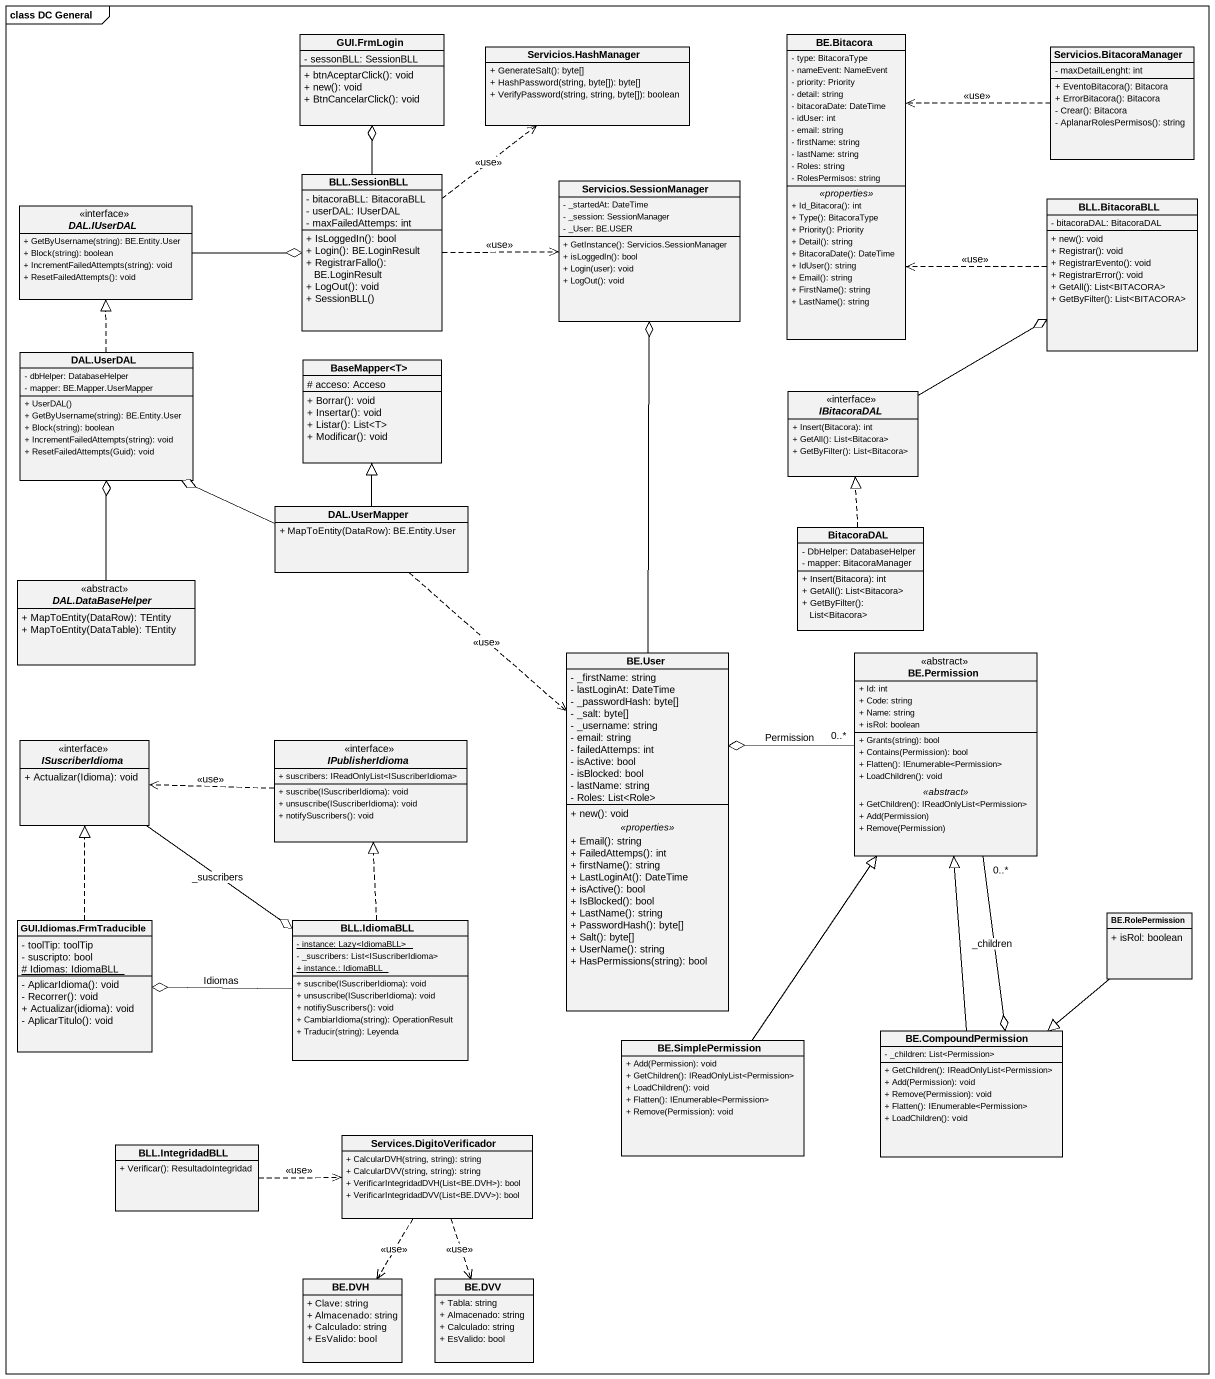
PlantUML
@startuml
mainframe class DC General
hide circle
hide empty members
skinparam classAttributeIconSize 0
class "GUI.FrmLogin" as GUI_FrmLogin {
  - sessonBLL: SessionBLL
  + btnAceptarClick(): void
  + new(): void
  + BtnCancelarClick(): void
}
class "Servicios.HashManager" as Servicios_HashManager {
  + GenerateSalt(): byte[]
  + HashPassword(string, byte[]): byte[]
  + VerifyPassword(string, string, byte[]): boolean
}
class "BE.Bitacora" as BE_Bitacora {
  - type: BitacoraType
  - nameEvent: NameEvent
  - priority: Priority
  - detail: string
  - bitacoraDate: DateTime
  - idUser: int
  - email: string
  - firstName: string
  - lastName: string
  - Roles: string
  - RolesPermisos: string
  .. <<properties>> ..
  + Id_Bitacora(): int
  + Type(): BitacoraType
  + Priority(): Priority
  + Detail(): string
  + BitacoraDate(): DateTime
  + IdUser(): string
  + Email(): string
  + FirstName(): string
  + LastName(): string
}
class "Servicios.BitacoraManager" as Servicios_BitacoraManager {
  - maxDetailLenght: int
  + EventoBitacora(): Bitacora
  + ErrorBitacora(): Bitacora
  - Crear(): Bitacora
  - AplanarRolesPermisos(): string
}
class "BLL.SessionBLL" as BLL_SessionBLL {
  - bitacoraBLL: BitacoraBLL
  - userDAL: IUserDAL
  - maxFailedAttemps: int
  + IsLoggedIn(): bool
  + Login(): BE.LoginResult
  + RegistrarFallo(): BE.LoginResult
  + LogOut(): void
  + SessionBLL()
}
class "Servicios.SessionManager" as Servicios_SessionManager {
  - _startedAt: DateTime
  - _session: SessionManager
  - _User: BE.USER
  + GetInstance(): Servicios.SessionManager
  + isLoggedIn(): bool
  + Login(user): void
  + LogOut(): void
}
interface "DAL.IUserDAL" as DAL_IUserDAL {
  + GetByUsername(string): BE.Entity.User
  + Block(string): boolean
  + IncrementFailedAttempts(string): void
  + ResetFailedAttempts(): void
}
class "BLL.BitacoraBLL" as BLL_BitacoraBLL {
  - bitacoraDAL: BitacoraDAL
  + new(): void
  + Registrar(): void
  + RegistrarEvento(): void
  + RegistrarError(): void
  + GetAll(): List<BITACORA>
  + GetByFilter(): List<BITACORA>
}
class "DAL.UserDAL" as DAL_UserDAL {
  - dbHelper: DatabaseHelper
  - mapper: BE.Mapper.UserMapper
  + UserDAL()
  + GetByUsername(string): BE.Entity.User
  + Block(string): boolean
  + IncrementFailedAttempts(string): void
  + ResetFailedAttempts(Guid): void
}
class "BaseMapper<T>" as BaseMapper_T {
  # acceso: Acceso
  + Borrar(): void
  + Insertar(): void
  + Listar(): List<T>
  + Modificar(): void
}
interface IBitacoraDAL {
  + Insert(Bitacora): int
  + GetAll(): List<Bitacora>
  + GetByFilter(): List<Bitacora>
}
class "DAL.UserMapper" as DAL_UserMapper {
  + MapToEntity(DataRow): BE.Entity.User
}
class BitacoraDAL {
  - DbHelper: DatabaseHelper
  - mapper: BitacoraManager
  + Insert(Bitacora): int
  + GetAll(): List<Bitacora>
  + GetByFilter(): List<Bitacora>
}
abstract class "DAL.DataBaseHelper" as DAL_DataBaseHelper <<abstract>> {
  + MapToEntity(DataRow): TEntity
  + MapToEntity(DataTable): TEntity
}
class "BE.User" as BE_User {
  - _firstName: string
  - lastLoginAt: DateTime
  - _passwordHash: byte[]
  - _salt: byte[]
  - _username: string
  - email: string
  - failedAttemps: int
  - isActive: bool
  - isBlocked: bool
  - lastName: string
  - Roles: List<Role>
  --
  + new(): void
  .. <<properties>> ..
  + Email(): string
  + FailedAttemps(): int
  + firstName(): string
  + LastLoginAt(): DateTime
  + isActive(): bool
  + IsBlocked(): bool
  + LastName(): string
  + PasswordHash(): byte[]
  + Salt(): byte[]
  + UserName(): string
  + HasPermissions(string): bool
}
class "BE.Permission" as BE_Permission <<abstract>> {
  + Id: int
  + Code: string
  + Name: string
  + isRol: boolean
  --
  + Grants(string): bool
  + Contains(Permission): bool
  + Flatten(): IEnumerable<Permission>
  + LoadChildren(): void
  .. <<abstract>> ..
  + GetChildren(): IReadOnlyList<Permission>
  + Add(Permission)
  + Remove(Permission)
}
interface ISuscriberIdioma {
  + Actualizar(Idioma): void
}
interface IPublisherIdioma {
  + suscribers: IReadOnlyList<ISuscriberIdioma>
  + suscribe(ISuscriberIdioma): void
  + unsuscribe(ISuscriberIdioma): void
  + notifySuscribers(): void
}
class "GUI.Idiomas.FrmTraducible" as GUI_Idiomas_FrmTraducible {
  - toolTip: toolTip
  - suscripto: bool
  {static} # Idiomas: IdiomaBLL
  - AplicarIdioma(): void
  - Recorrer(): void
  + Actualizar(idioma): void
  - AplicarTitulo(): void
}
class "BLL.IdiomaBLL" as BLL_IdiomaBLL {
  {static} - instance: Lazy<IdiomaBLL>
  - _suscribers: List<ISuscriberIdioma>
  {static} + instance.: IdiomaBLL
  + suscribe(ISuscriberIdioma): void
  + unsuscribe(ISuscriberIdioma): void
  + notifiySuscribers(): void
  + CambiarIdioma(string): OperationResult
  + Traducir(string): Leyenda
}
class "BE.RolePermission" as BE_RolePermission {
  + isRol: boolean
}
class "BE.SimplePermission" as BE_SimplePermission {
  + Add(Permission): void
  + GetChildren(): IReadOnlyList<Permission>
  + LoadChildren(): void
  + Flatten(): IEnumerable<Permission>
  + Remove(Permission): void
}
class "BE.CompoundPermission" as BE_CompoundPermission {
  - _children: List<Permission>
  + GetChildren(): IReadOnlyList<Permission>
  + Add(Permission): void
  + Remove(Permission): void
  + Flatten(): IEnumerable<Permission>
  + LoadChildren(): void
}
class "BLL.IntegridadBLL" as BLL_IntegridadBLL {
  + Verificar(): ResultadoIntegridad
}
class "Services.DigitoVerificador" as Services_DigitoVerificador {
  + CalcularDVH(string, string): string
  + CalcularDVV(string, string): string
  + VerificarIntegridadDVH(List<BE.DVH>): bool
  + VerificarIntegridadDVV(List<BE.DVV>): bool
}
class "BE.DVH" as BE_DVH {
  + Clave: string
  + Almacenado: string
  + Calculado: string
  + EsValido: bool
}
class "BE.DVV" as BE_DVV {
  + Tabla: string
  + Almacenado: string
  + Calculado: string
  + EsValido: bool
}
Servicios_BitacoraManager .left.> BE_Bitacora : <<use>>
BLL_SessionBLL -up-o GUI_FrmLogin
BLL_SessionBLL .up.> Servicios_HashManager : <<use>>
BLL_SessionBLL .right.> Servicios_SessionManager : <<use>>
DAL_IUserDAL -right-o BLL_SessionBLL
BLL_BitacoraBLL .left.> BE_Bitacora : <<use>>
DAL_UserDAL .up.|> DAL_IUserDAL
IBitacoraDAL -right-o BLL_BitacoraBLL
DAL_UserMapper -left-o DAL_UserDAL
DAL_UserMapper -up-|> BaseMapper_T
DAL_UserMapper ..> BE_User : <<use>>
BitacoraDAL .up.|> IBitacoraDAL
DAL_DataBaseHelper -up-o DAL_UserDAL
BE_User -up-o Servicios_SessionManager
BE_Permission "0..*" -left-o BE_User : Permission
BE_Permission "0..*" --o BE_CompoundPermission : _children
ISuscriberIdioma --o BLL_IdiomaBLL : _suscribers
IPublisherIdioma .left.> ISuscriberIdioma : <<use>>
GUI_Idiomas_FrmTraducible .up.|> ISuscriberIdioma
BLL_IdiomaBLL .up.|> IPublisherIdioma
BLL_IdiomaBLL -left-o GUI_Idiomas_FrmTraducible : Idiomas
BE_RolePermission --|> BE_CompoundPermission
BE_SimplePermission -up-|> BE_Permission
BE_CompoundPermission -up-|> BE_Permission
BLL_IntegridadBLL .right.> Services_DigitoVerificador : <<use>>
Services_DigitoVerificador ..> BE_DVH : <<use>>
Services_DigitoVerificador ..> BE_DVV : <<use>>
@enduml
